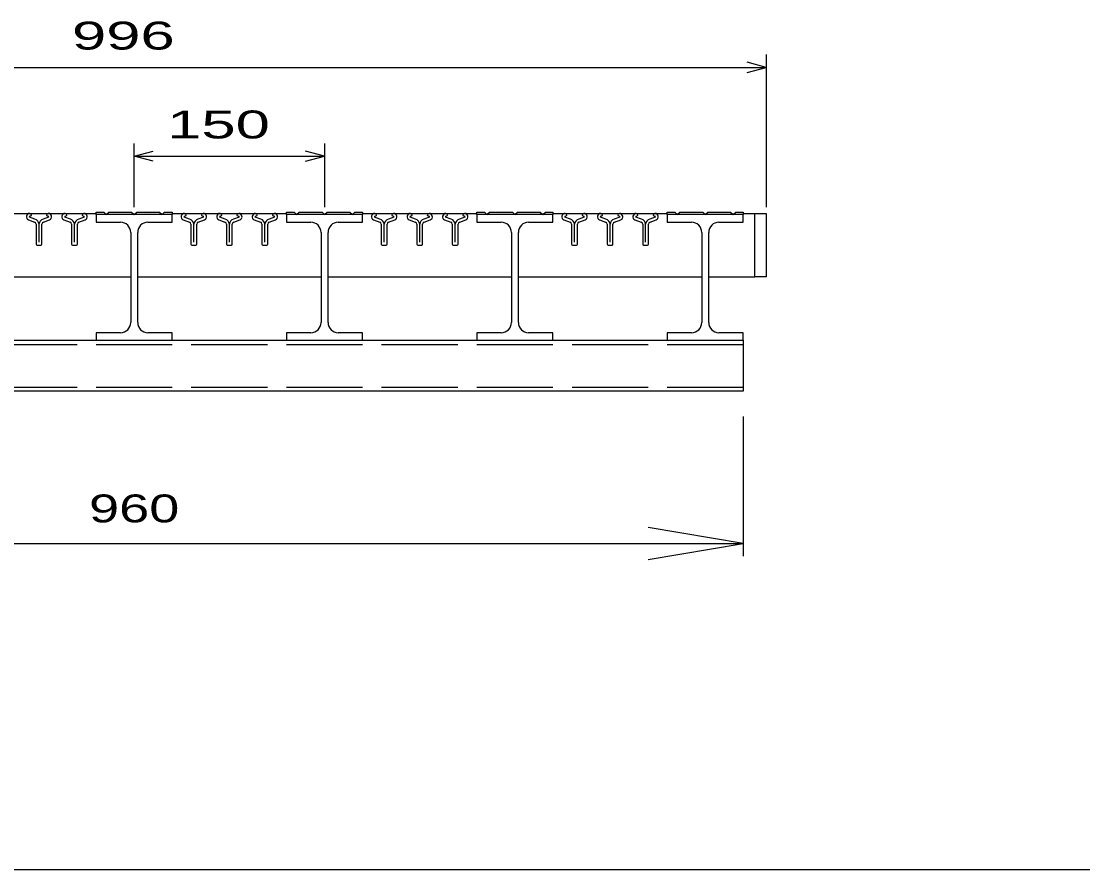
# Model space of a CAD drawing. Units: millimetres at full size, sheet at 1:10; details may follow other scales. Extents: x -1820 to 1736, y -1283 to 1048.
# Drawn here: x -1005 to -169, y -1152 to -483 of the extents above; entities that cross this region are included whole.
import ezdxf
from ezdxf.enums import TextEntityAlignment as Align

# ---------------------------------------------------------------- set-up
doc = ezdxf.new("R2010")
doc.units = ezdxf.units.MM
doc.header["$LTSCALE"] = 10
doc.linetypes.add('DASHED', pattern=[7.5, 6, -1.5])
for name, color, linetype, lineweight in [('CADPAC_LAYER_0000', 150, 'Continuous', 25), ('CADPAC_LAYER_0016', 3, 'Continuous', 25), ('CADPAC_LAYER_0022', 4, 'Continuous', 25)]:
    doc.layers.add(name, color=color, linetype=linetype, lineweight=lineweight)
doc.styles.add('ベクトル', font='')
doc.styles.get('ベクトル').set_extended_font_data('ベクトル')

# ---------------------------------------------------------------- blocks, each defined once
blk = doc.blocks.new('open_arrow')
at = {"color": 0, "linetype": 'Continuous', "lineweight": -2}
blk.add_lwpolyline([(7.5, 1.25), (0, 0), (7.5, -1.25)], dxfattribs=at)

msp = doc.modelspace()

# ---------------------------------------------------------------- linework, layer by layer
at = {"layer": 'CADPAC_LAYER_0000'}
msp.add_line((1736, -1151.5), (-1724, -1151.5), dxfattribs=at)
at = {"layer": 'CADPAC_LAYER_0016'}
for p, q in [((-1036, -634.5), (-946, -634.5)), ((-946, -635.5), (-946, -633.5)), ((-946, -633.5), (-940, -633.5)), ((-946, -635.5), (-946, -641.5)), ((-886, -635.5), (-946, -635.5)), ((-940, -633.5), (-938, -635.5)), ((-938, -635.5), (-936, -633.5)), ((-936, -633.5), (-918, -633.5)), ((-918, -633.5), (-916, -635.5)), ((-916, -635.5), (-914, -633.5)), ((-914, -633.5), (-896, -633.5)), ((-896, -633.5), (-894, -635.5)), ((-894, -635.5), (-892, -633.5)), ((-892, -633.5), (-886, -633.5)), ((-886, -633.5), (-886, -635.5)), ((-886, -634.5), (-796, -634.5)), ((-886, -641.5), (-886, -635.5)), ((-796, -635.5), (-796, -633.5)), ((-796, -633.5), (-790, -633.5)), ((-796, -635.5), (-796, -641.5)), ((-736, -635.5), (-796, -635.5)), ((-790, -633.5), (-788, -635.5)), ((-788, -635.5), (-786, -633.5)), ((-786, -633.5), (-768, -633.5)), ((-768, -633.5), (-766, -635.5)), ((-766, -635.5), (-764, -633.5)), ((-764, -633.5), (-746, -633.5)), ((-746, -633.5), (-744, -635.5)), ((-744, -635.5), (-742, -633.5)), ((-742, -633.5), (-736, -633.5)), ((-736, -633.5), (-736, -635.5)), ((-736, -634.5), (-646, -634.5)), ((-736, -641.5), (-736, -635.5)), ((-646, -635.5), (-646, -633.5)), ((-646, -633.5), (-640, -633.5)), ((-646, -635.5), (-646, -641.5)), ((-586, -635.5), (-646, -635.5)), ((-640, -633.5), (-638, -635.5)), ((-638, -635.5), (-636, -633.5)), ((-636, -633.5), (-618, -633.5)), ((-618, -633.5), (-616, -635.5)), ((-616, -635.5), (-614, -633.5)), ((-614, -633.5), (-596, -633.5)), ((-596, -633.5), (-594, -635.5)), ((-594, -635.5), (-592, -633.5)), ((-592, -633.5), (-586, -633.5)), ((-586, -633.5), (-586, -635.5)), ((-586, -634.5), (-496, -634.5)), ((-586, -641.5), (-586, -635.5)), ((-496, -635.5), (-496, -633.5)), ((-496, -633.5), (-490, -633.5)), ((-496, -635.5), (-496, -641.5)), ((-436, -635.5), (-496, -635.5)), ((-490, -633.5), (-488, -635.5)), ((-488, -635.5), (-486, -633.5)), ((-486, -633.5), (-468, -633.5)), ((-468, -633.5), (-466, -635.5)), ((-466, -635.5), (-464, -633.5)), ((-464, -633.5), (-446, -633.5)), ((-446, -633.5), (-444, -635.5)), ((-444, -635.5), (-442, -633.5)), ((-442, -633.5), (-436, -633.5)), ((-436, -633.5), (-436, -635.5)), ((-436, -634.5), (-427, -634.5)), ((-436, -641.5), (-436, -635.5)), ((-427, -684.5), (-427, -634.5)), ((-427, -634.5), (-418, -634.5)), ((-418, -634.5), (-418, -684.5)), ((-999.38, -639.68), (-994.51, -641.39)), ((-994.3, -639.03), (-998.62, -637.51)), ((-998.46, -636.81), (-997.02, -636.11)), ((-997.02, -636.11), (-997.02, -635.88)), ((-993.31, -643.09), (-993.31, -658.81)), ((-991, -657.21), (-991, -643.14)), ((-988.71, -658.81), (-988.71, -643.09)), ((-983.4, -637.51), (-987.72, -639.03)), ((-987.51, -641.39), (-982.64, -639.68)), ((-985, -635.88), (-985, -636.11)), ((-985, -636.11), (-983.56, -636.81)), ((-971.38, -639.68), (-966.51, -641.39)), ((-966.3, -639.03), (-970.62, -637.51)), ((-970.46, -636.81), (-969.02, -636.11)), ((-969.02, -636.11), (-969.02, -635.88)), ((-965.31, -643.09), (-965.31, -658.81)), ((-963, -657.21), (-963, -643.14)), ((-960.71, -658.81), (-960.71, -643.09)), ((-955.4, -637.51), (-959.72, -639.03)), ((-959.51, -641.39), (-954.64, -639.68)), ((-957, -635.88), (-957, -636.11)), ((-957, -636.11), (-955.56, -636.81)), ((-946, -641.5), (-926.75, -641.5)), ((-905.25, -641.5), (-886, -641.5)), ((-877.38, -639.68), (-872.51, -641.39)), ((-872.3, -639.03), (-876.62, -637.51)), ((-876.46, -636.81), (-875.02, -636.11)), ((-875.02, -636.11), (-875.02, -635.88)), ((-871.31, -643.09), (-871.31, -658.81)), ((-869, -657.21), (-869, -643.14)), ((-866.71, -658.81), (-866.71, -643.09)), ((-861.4, -637.51), (-865.72, -639.03)), ((-865.51, -641.39), (-860.64, -639.68)), ((-863, -635.88), (-863, -636.11)), ((-863, -636.11), (-861.56, -636.81)), ((-849.38, -639.68), (-844.51, -641.39)), ((-844.3, -639.03), (-848.62, -637.51)), ((-848.46, -636.81), (-847.02, -636.11)), ((-847.02, -636.11), (-847.02, -635.88)), ((-843.31, -643.09), (-843.31, -658.81)), ((-841, -657.21), (-841, -643.14)), ((-838.71, -658.81), (-838.71, -643.09)), ((-833.4, -637.51), (-837.72, -639.03)), ((-837.51, -641.39), (-832.64, -639.68)), ((-835, -635.88), (-835, -636.11)), ((-835, -636.11), (-833.56, -636.81)), ((-821.38, -639.68), (-816.51, -641.39)), ((-816.3, -639.03), (-820.62, -637.51)), ((-820.46, -636.81), (-819.02, -636.11)), ((-819.02, -636.11), (-819.02, -635.88)), ((-815.31, -643.09), (-815.31, -658.81)), ((-813, -657.21), (-813, -643.14)), ((-810.71, -658.81), (-810.71, -643.09)), ((-805.4, -637.51), (-809.72, -639.03)), ((-809.51, -641.39), (-804.64, -639.68)), ((-807, -635.88), (-807, -636.11)), ((-807, -636.11), (-805.56, -636.81)), ((-796, -641.5), (-776.75, -641.5)), ((-755.25, -641.5), (-736, -641.5)), ((-727.38, -639.68), (-722.51, -641.39)), ((-722.3, -639.03), (-726.62, -637.51)), ((-726.46, -636.81), (-725.02, -636.11)), ((-725.02, -636.11), (-725.02, -635.88)), ((-721.31, -643.09), (-721.31, -658.81)), ((-719, -657.21), (-719, -643.14)), ((-716.71, -658.81), (-716.71, -643.09)), ((-711.4, -637.51), (-715.72, -639.03)), ((-715.51, -641.39), (-710.64, -639.68)), ((-713, -635.88), (-713, -636.11)), ((-713, -636.11), (-711.56, -636.81)), ((-699.38, -639.68), (-694.51, -641.39)), ((-694.3, -639.03), (-698.62, -637.51)), ((-698.46, -636.81), (-697.02, -636.11)), ((-697.02, -636.11), (-697.02, -635.88)), ((-693.31, -643.09), (-693.31, -658.81)), ((-691, -657.21), (-691, -643.14)), ((-688.71, -658.81), (-688.71, -643.09)), ((-683.4, -637.51), (-687.72, -639.03)), ((-687.51, -641.39), (-682.64, -639.68)), ((-685, -635.88), (-685, -636.11)), ((-685, -636.11), (-683.56, -636.81)), ((-671.38, -639.68), (-666.51, -641.39)), ((-666.3, -639.03), (-670.62, -637.51)), ((-670.46, -636.81), (-669.02, -636.11)), ((-669.02, -636.11), (-669.02, -635.88)), ((-665.31, -643.09), (-665.31, -658.81)), ((-663, -657.21), (-663, -643.14)), ((-660.71, -658.81), (-660.71, -643.09)), ((-655.4, -637.51), (-659.72, -639.03)), ((-659.51, -641.39), (-654.64, -639.68)), ((-657, -635.88), (-657, -636.11)), ((-657, -636.11), (-655.56, -636.81)), ((-646, -641.5), (-626.75, -641.5)), ((-605.25, -641.5), (-586, -641.5)), ((-577.38, -639.68), (-572.51, -641.39)), ((-572.3, -639.03), (-576.62, -637.51)), ((-576.46, -636.81), (-575.02, -636.11)), ((-575.02, -636.11), (-575.02, -635.88)), ((-571.31, -643.09), (-571.31, -658.81)), ((-569, -657.21), (-569, -643.14)), ((-566.71, -658.81), (-566.71, -643.09)), ((-561.4, -637.51), (-565.72, -639.03)), ((-565.51, -641.39), (-560.64, -639.68)), ((-563, -635.88), (-563, -636.11)), ((-563, -636.11), (-561.56, -636.81)), ((-549.38, -639.68), (-544.51, -641.39)), ((-544.3, -639.03), (-548.62, -637.51)), ((-548.46, -636.81), (-547.02, -636.11)), ((-547.02, -636.11), (-547.02, -635.88)), ((-543.31, -643.09), (-543.31, -658.81)), ((-541, -657.21), (-541, -643.14)), ((-538.71, -658.81), (-538.71, -643.09)), ((-533.4, -637.51), (-537.72, -639.03)), ((-537.51, -641.39), (-532.64, -639.68)), ((-535, -635.88), (-535, -636.11)), ((-535, -636.11), (-533.56, -636.81)), ((-521.38, -639.68), (-516.51, -641.39)), ((-516.3, -639.03), (-520.62, -637.51)), ((-520.46, -636.81), (-519.02, -636.11)), ((-519.02, -636.11), (-519.02, -635.88)), ((-515.31, -643.09), (-515.31, -658.81)), ((-513, -657.21), (-513, -643.14)), ((-510.71, -658.81), (-510.71, -643.09)), ((-505.4, -637.51), (-509.72, -639.03)), ((-509.51, -641.39), (-504.64, -639.68)), ((-507, -635.88), (-507, -636.11)), ((-507, -636.11), (-505.56, -636.81)), ((-496, -641.5), (-476.75, -641.5)), ((-455.25, -641.5), (-436, -641.5)), ((-918.75, -649.5), (-918.75, -720.5)), ((-913.25, -720.5), (-913.25, -649.5)), ((-768.75, -649.5), (-768.75, -720.5)), ((-763.25, -720.5), (-763.25, -649.5)), ((-618.75, -649.5), (-618.75, -720.5)), ((-613.25, -720.5), (-613.25, -649.5)), ((-468.75, -649.5), (-468.75, -720.5)), ((-463.25, -720.5), (-463.25, -649.5)), ((-992.61, -659.51), (-989.41, -659.51)), ((-964.61, -659.51), (-961.41, -659.51)), ((-870.61, -659.51), (-867.41, -659.51)), ((-842.61, -659.51), (-839.41, -659.51)), ((-814.61, -659.51), (-811.41, -659.51)), ((-720.61, -659.51), (-717.41, -659.51)), ((-692.61, -659.51), (-689.41, -659.51)), ((-664.61, -659.51), (-661.41, -659.51)), ((-570.61, -659.51), (-567.41, -659.51)), ((-542.61, -659.51), (-539.41, -659.51)), ((-514.61, -659.51), (-511.41, -659.51)), ((-1063.25, -684.5), (-918.75, -684.5)), ((-913.25, -684.5), (-768.75, -684.5)), ((-763.25, -684.5), (-618.75, -684.5)), ((-613.25, -684.5), (-468.75, -684.5)), ((-463.25, -684.5), (-427, -684.5)), ((-418, -684.5), (-427, -684.5)), ((-1396, -734.5), (-436, -734.5)), ((-926.75, -728.5), (-946, -728.5)), ((-946, -728.5), (-946, -734.5)), ((-946, -734.5), (-886, -734.5)), ((-886, -728.5), (-905.25, -728.5)), ((-886, -734.5), (-886, -728.5)), ((-776.75, -728.5), (-796, -728.5)), ((-796, -728.5), (-796, -734.5)), ((-796, -734.5), (-736, -734.5)), ((-736, -728.5), (-755.25, -728.5)), ((-736, -734.5), (-736, -728.5)), ((-626.75, -728.5), (-646, -728.5)), ((-646, -728.5), (-646, -734.5)), ((-646, -734.5), (-586, -734.5)), ((-586, -728.5), (-605.25, -728.5)), ((-586, -734.5), (-586, -728.5)), ((-476.75, -728.5), (-496, -728.5)), ((-496, -728.5), (-496, -734.5)), ((-496, -734.5), (-436, -734.5)), ((-436, -728.5), (-455.25, -728.5)), ((-436, -734.5), (-436, -728.5)), ((-436, -734.5), (-436, -774.5)), ((-436, -774.5), (-1396, -774.5))]:
    msp.add_line(p, q, dxfattribs=at)
at = {"layer": 'CADPAC_LAYER_0016', "linetype": 'DASHED'}
for p, q in [((-1396, -737.7), (-436, -737.7)), ((-1396, -771.3), (-436, -771.3))]:
    msp.add_line(p, q, dxfattribs=at)
at = {"layer": 'CADPAC_LAYER_0016'}
for centre, radius, start, end in [((-998.31, -637.2), 2.7, 90.98, 246.68), ((-998.47, -635.95), 1.45, 2.5, 85.55), ((-983.55, -635.95), 1.45, 94.45, 177.5), ((-983.71, -637.2), 2.7, 293.32, 89.02002), ((-970.31, -637.2), 2.7, 90.98, 246.68), ((-970.47, -635.95), 1.45, 2.5, 85.55), ((-955.55, -635.95), 1.45, 94.45, 177.5), ((-955.71, -637.2), 2.7, 293.32, 89.02002), ((-876.31, -637.2), 2.7, 90.98, 246.68), ((-876.47, -635.95), 1.45, 2.5, 85.55), ((-861.55, -635.95), 1.45, 94.45, 177.5), ((-861.71, -637.2), 2.7, 293.32, 89.02002), ((-848.31, -637.2), 2.7, 90.98, 246.68), ((-848.47, -635.95), 1.45, 2.5, 85.55), ((-833.55, -635.95), 1.45, 94.45, 177.5), ((-833.71, -637.2), 2.7, 293.32, 89.02002), ((-820.31, -637.2), 2.7, 90.98, 246.68), ((-820.47, -635.95), 1.45, 2.5, 85.55), ((-805.55, -635.95), 1.45, 94.45, 177.5), ((-805.71, -637.2), 2.7, 293.32, 89.02002), ((-726.31, -637.2), 2.7, 90.98, 246.68), ((-726.47, -635.95), 1.45, 2.5, 85.55), ((-711.55, -635.95), 1.45, 94.45, 177.5), ((-711.71, -637.2), 2.7, 293.32, 89.02002), ((-698.31, -637.2), 2.7, 90.98, 246.68), ((-698.47, -635.95), 1.45, 2.5, 85.55), ((-683.55, -635.95), 1.45, 94.45, 177.5), ((-683.71, -637.2), 2.7, 293.32, 89.02002), ((-670.31, -637.2), 2.7, 90.98, 246.68), ((-670.47, -635.95), 1.45, 2.5, 85.55), ((-655.55, -635.95), 1.45, 94.45, 177.5), ((-655.71, -637.2), 2.7, 293.32, 89.02002), ((-576.31, -637.2), 2.7, 90.98, 246.68), ((-576.47, -635.95), 1.45, 2.5, 85.55), ((-561.55, -635.95), 1.45, 94.45, 177.5), ((-561.71, -637.2), 2.7, 293.32, 89.02002), ((-548.31, -637.2), 2.7, 90.98, 246.68), ((-548.47, -635.95), 1.45, 2.5, 85.55), ((-533.55, -635.95), 1.45, 94.45, 177.5), ((-533.71, -637.2), 2.7, 293.32, 89.02002), ((-520.31, -637.2), 2.7, 90.98, 246.68), ((-520.47, -635.95), 1.45, 2.5, 85.55), ((-505.55, -635.95), 1.45, 94.45, 177.5), ((-505.71, -637.2), 2.7, 293.32, 89.02002), ((-998.29, -637.22), 0.44, 111.91, 222.33), ((-995.11, -643.09), 1.8, 0, 70.58), ((-995.59, -643.44), 4.6, 3.78, 73.7), ((-986.43, -643.44), 4.6, 106.3, 176.22), ((-986.91, -643.09), 1.8, 109.42, 180), ((-983.73, -637.22), 0.44, 317.67, 68.08999), ((-970.29, -637.22), 0.44, 111.91, 222.33), ((-967.11, -643.09), 1.8, 0, 70.58), ((-967.59, -643.44), 4.6, 3.78, 73.7), ((-958.43, -643.44), 4.6, 106.3, 176.22), ((-958.91, -643.09), 1.8, 109.42, 180), ((-955.73, -637.22), 0.44, 317.67, 68.08999), ((-926.75, -649.5), 8, 0, 90), ((-905.25, -649.5), 8, 90, 180), ((-876.29, -637.22), 0.44, 111.91, 222.33), ((-873.11, -643.09), 1.8, 0, 70.58), ((-873.59, -643.44), 4.6, 3.78, 73.7), ((-864.43, -643.44), 4.6, 106.3, 176.22), ((-864.91, -643.09), 1.8, 109.42, 180), ((-861.73, -637.22), 0.44, 317.67, 68.08999), ((-848.29, -637.22), 0.44, 111.91, 222.33), ((-845.11, -643.09), 1.8, 0, 70.58), ((-845.59, -643.44), 4.6, 3.78, 73.7), ((-836.43, -643.44), 4.6, 106.3, 176.22), ((-836.91, -643.09), 1.8, 109.42, 180), ((-833.73, -637.22), 0.44, 317.67, 68.08999), ((-820.29, -637.22), 0.44, 111.91, 222.33), ((-817.11, -643.09), 1.8, 0, 70.58), ((-817.59, -643.44), 4.6, 3.78, 73.7), ((-808.43, -643.44), 4.6, 106.3, 176.22), ((-808.91, -643.09), 1.8, 109.42, 180), ((-805.73, -637.22), 0.44, 317.67, 68.08999), ((-776.75, -649.5), 8, 0, 90), ((-755.25, -649.5), 8, 90, 180), ((-726.29, -637.22), 0.44, 111.91, 222.33), ((-723.11, -643.09), 1.8, 0, 70.58), ((-723.59, -643.44), 4.6, 3.78, 73.7), ((-714.43, -643.44), 4.6, 106.3, 176.22), ((-714.91, -643.09), 1.8, 109.42, 180), ((-711.73, -637.22), 0.44, 317.67, 68.08999), ((-698.29, -637.22), 0.44, 111.91, 222.33), ((-695.11, -643.09), 1.8, 0, 70.58), ((-695.59, -643.44), 4.6, 3.78, 73.7), ((-686.43, -643.44), 4.6, 106.3, 176.22), ((-686.91, -643.09), 1.8, 109.42, 180), ((-683.73, -637.22), 0.44, 317.67, 68.08999), ((-670.29, -637.22), 0.44, 111.91, 222.33), ((-667.11, -643.09), 1.8, 0, 70.58), ((-667.59, -643.44), 4.6, 3.78, 73.7), ((-658.43, -643.44), 4.6, 106.3, 176.22), ((-658.91, -643.09), 1.8, 109.42, 180), ((-655.73, -637.22), 0.44, 317.67, 68.08999), ((-626.75, -649.5), 8, 0, 90), ((-605.25, -649.5), 8, 90, 180), ((-576.29, -637.22), 0.44, 111.91, 222.33), ((-573.11, -643.09), 1.8, 0, 70.58), ((-573.59, -643.44), 4.6, 3.78, 73.7), ((-564.43, -643.44), 4.6, 106.3, 176.22), ((-564.91, -643.09), 1.8, 109.42, 180), ((-561.73, -637.22), 0.44, 317.67, 68.08999), ((-548.29, -637.22), 0.44, 111.91, 222.33), ((-545.11, -643.09), 1.8, 0, 70.58), ((-545.59, -643.44), 4.6, 3.78, 73.7), ((-536.43, -643.44), 4.6, 106.3, 176.22), ((-536.91, -643.09), 1.8, 109.42, 180), ((-533.73, -637.22), 0.44, 317.67, 68.08999), ((-520.29, -637.22), 0.44, 111.91, 222.33), ((-517.11, -643.09), 1.8, 0, 70.58), ((-517.59, -643.44), 4.6, 3.78, 73.7), ((-508.43, -643.44), 4.6, 106.3, 176.22), ((-508.91, -643.09), 1.8, 109.42, 180), ((-505.73, -637.22), 0.44, 317.67, 68.08999), ((-476.75, -649.5), 8, 0, 90), ((-455.25, -649.5), 8, 90, 180), ((-992.61, -658.81), 0.7, 180, 270), ((-989.41, -658.81), 0.7, 270, 0), ((-964.61, -658.81), 0.7, 180, 270), ((-961.41, -658.81), 0.7, 270, 0), ((-870.61, -658.81), 0.7, 180, 270), ((-867.41, -658.81), 0.7, 270, 0), ((-842.61, -658.81), 0.7, 180, 270), ((-839.41, -658.81), 0.7, 270, 0), ((-814.61, -658.81), 0.7, 180, 270), ((-811.41, -658.81), 0.7, 270, 0), ((-720.61, -658.81), 0.7, 180, 270), ((-717.41, -658.81), 0.7, 270, 0), ((-692.61, -658.81), 0.7, 180, 270), ((-689.41, -658.81), 0.7, 270, 0), ((-664.61, -658.81), 0.7, 180, 270), ((-661.41, -658.81), 0.7, 270, 0), ((-570.61, -658.81), 0.7, 180, 270), ((-567.41, -658.81), 0.7, 270, 0), ((-542.61, -658.81), 0.7, 180, 270), ((-539.41, -658.81), 0.7, 270, 0), ((-514.61, -658.81), 0.7, 180, 270), ((-511.41, -658.81), 0.7, 270, 0), ((-926.75, -720.5), 8, 270, 0), ((-905.25, -720.5), 8, 180, 270), ((-776.75, -720.5), 8, 270, 0), ((-755.25, -720.5), 8, 180, 270), ((-626.75, -720.5), 8, 270, 0), ((-605.25, -720.5), 8, 180, 270), ((-476.75, -720.5), 8, 270, 0), ((-455.25, -720.5), 8, 180, 270)]:
    msp.add_arc(centre, radius, start, end, dxfattribs=at)
at = {"layer": 'CADPAC_LAYER_0022'}
for p, q in [((-418, -509.5), (-418, -629.5)), ((-418, -519.5), (-433, -515.5)), ((-1414, -519.5), (-418, -519.5)), ((-433, -523.5), (-418, -519.5)), ((-916, -629.5), (-916, -579.5)), ((-916, -589.5), (-901, -585.5)), ((-766, -589.5), (-781, -585.5)), ((-766, -579.5), (-766, -629.5)), ((-901, -593.5), (-916, -589.5)), ((-916, -589.5), (-766, -589.5)), ((-781, -593.5), (-766, -589.5)), ((-436, -794.5), (-436, -904.5)), ((-1396, -894.5), (-436, -894.5))]:
    msp.add_line(p, q, dxfattribs=at)

# ---------------------------------------------------------------- block references
at = {"layer": 'CADPAC_LAYER_0022', "xscale": 10, "yscale": 10, "rotation": 180}
msp.add_blockref('open_arrow', (-436, -894.5), dxfattribs=at)

# ---------------------------------------------------------------- texts
at = {"layer": 'CADPAC_LAYER_0022', "color": 2, "style": 'ベクトル', "width": 1.65}
for s, p in [(' 996 ', (-978.5, -494.5)), (' 150 ', (-903.5, -564.5))]:
    msp.add_text(s, height=21.99, dxfattribs=at).set_placement(p, align=Align.MIDDLE_LEFT)
at = {"layer": 'CADPAC_LAYER_0022', "style": 'ベクトル', "width": 1.45}
msp.add_text('960', height=21.99, dxfattribs=at).set_placement((-916, -884.5), align=Align.BOTTOM_CENTER)

doc.saveas('drawing.dxf')
